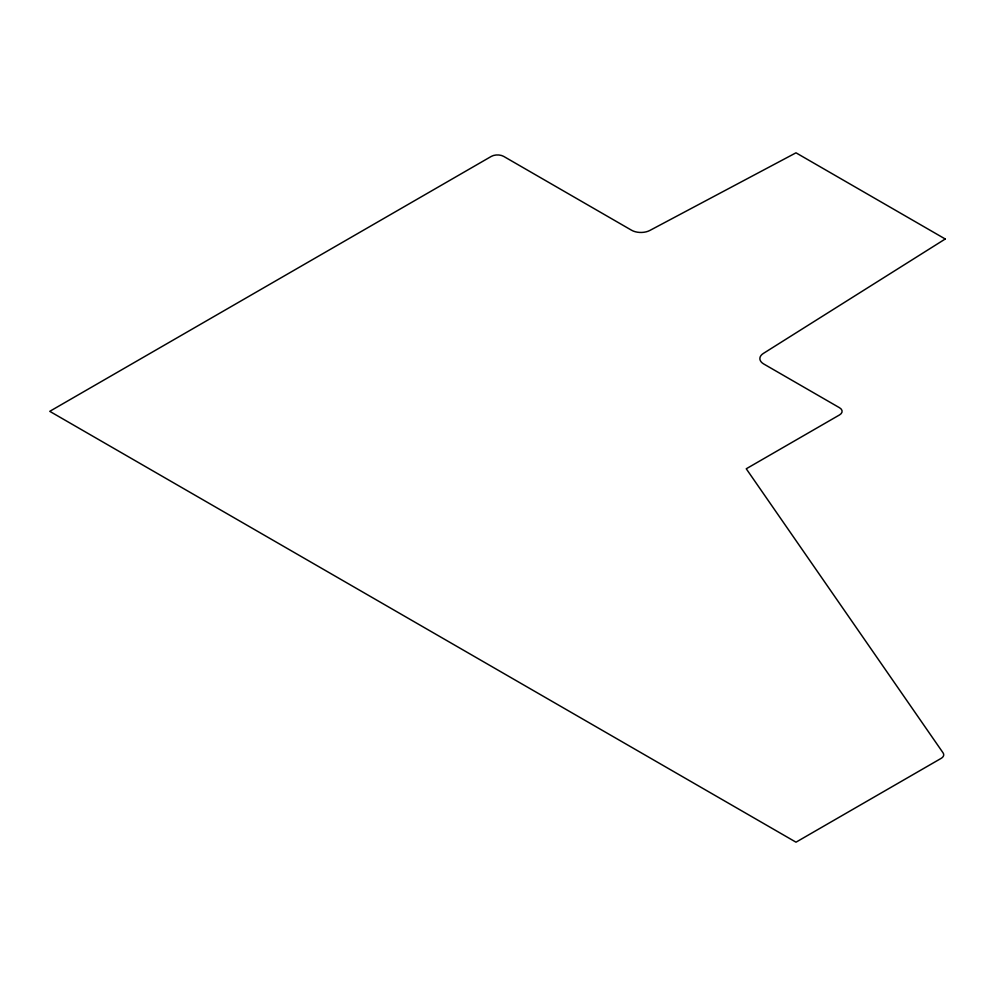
<?xml version="1.0" encoding="UTF-8"?>
<svg xmlns="http://www.w3.org/2000/svg" width="995" height="995" viewBox="0 0 995 995"><rect width="100%" height="100%" fill="white"/><g stroke="black" fill="none" stroke-linecap="round" stroke-linejoin="round"><path stroke-width="1.49" d="M945.25 238.999L763.339 353.449A13.196 7.612 0 0 0 763.737 363.983L839.531 407.739A8.793 5.074 0 0 1 839.531 414.927L746.25 468.782L943.098 752.892A8.793 5.074 0 0 1 941.146 758.377L796 842.18L49.75 411.333L491.281 156.414A8.793 5.074 0 0 1 503.719 156.414L631.589 230.243A13.196 7.612 0 0 0 649.847 230.454L796 152.82L945.25 238.999"/></g></svg>
